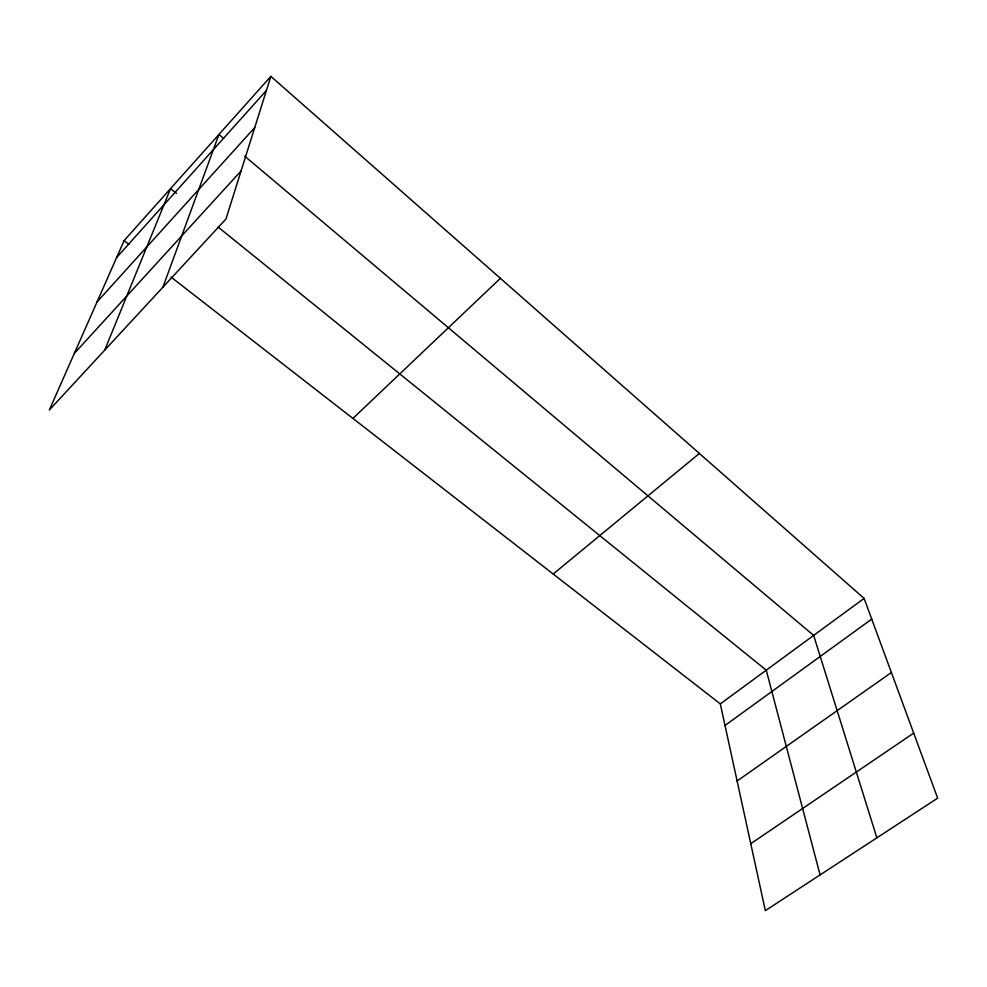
<?xml version="1.0" encoding="UTF-8"?>
<svg xmlns="http://www.w3.org/2000/svg" width="987" height="987" viewBox="0 0 987 987"><rect width="100%" height="100%" fill="white"/><g stroke="black" fill="none" stroke-linecap="round" stroke-linejoin="round"><path stroke-width="1.48" d="M270.857 76.357L225.937 219.065L49.35 410L124.091 240.618L270.857 76.357L864.106 598.406L937.65 798.15L765.344 910.643L720.313 703.879L171.01 277.063M162.88 287.242L218.929 134.466L223.63 138.427M104.721 350.126L170.566 188.603L176.513 193.403M116.602 257.582L266.416 90.471M97.01 301.985L254.732 127.582M74.309 353.432L241.087 170.948M352.927 418.414L500.384 278.334M553.189 574.027L699.376 453.452M720.313 703.879L864.106 598.406M725.013 725.47L871.731 619.108M737.104 781.001L891.397 672.517M750.762 843.7L913.703 733.107M124.091 240.618L128.902 244.357M218.102 227.035L766.257 670.185L820.086 874.914M244.751 156.217L813.658 635.418L876.875 837.84"/></g></svg>
